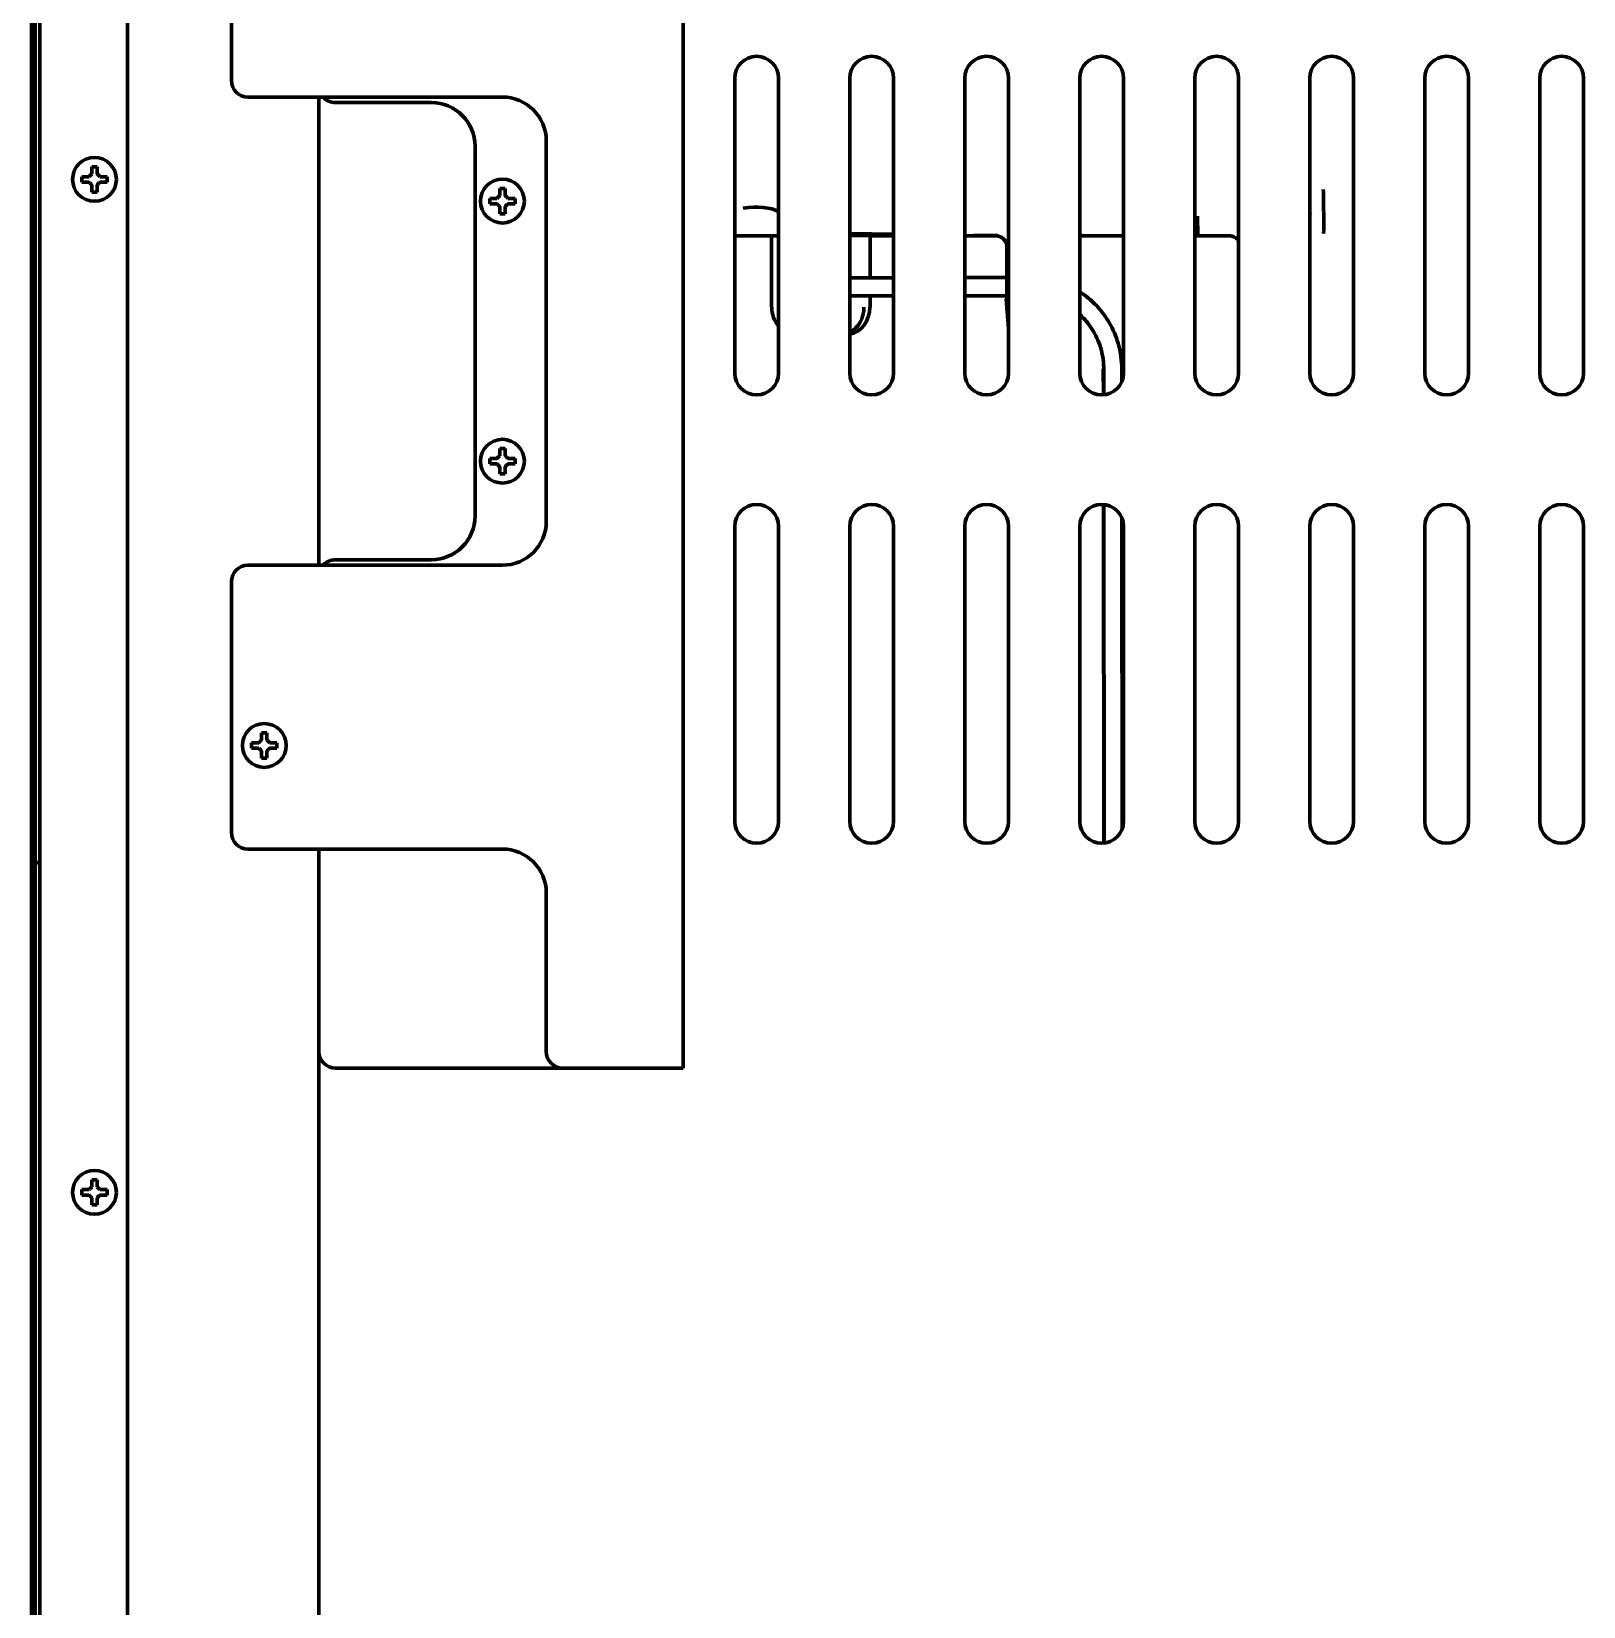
# Model space of a CAD drawing. Header units: inches. Extents: x -3055 to 7244, y 299 to 5591.
# Drawn here: x 2795.6 to 3079, y 4700.7 to 4988.4 of the extents above; entities that cross this region are included whole.
import ezdxf

# ---------------------------------------------------------------- set-up
doc = ezdxf.new("R2010")
doc.units = ezdxf.units.IN

msp = doc.modelspace()

# ---------------------------------------------------------------- linework, layer by layer
at = {"linetype": 'Continuous', "lineweight": 70}
for p, q in [((2914.62, 5422.37), (2914.62, 4799.06)), ((2795.62, 5327.86), (2795.62, 4836.6)), ((2796.3, 4837.6), (2796.3, 5327.52)), ((2797.12, 4513.56), (2797.12, 5327.12)), ((2813.12, 4527.4), (2813.12, 5322.04)), ((2832.12, 5039.24), (2832.12, 4979.4)), ((2924.04, 4925.99), (2924.04, 4979.85)), ((2932.04, 4979.85), (2932.04, 4925.99)), ((2945.04, 4925.99), (2945.04, 4979.85)), ((2953.04, 4979.85), (2953.04, 4925.99)), ((2966.04, 4925.99), (2966.04, 4979.85)), ((2974.04, 4979.85), (2974.04, 4925.99)), ((2987.04, 4925.99), (2987.04, 4979.85)), ((2995.04, 4979.85), (2995.04, 4925.99)), ((3008.04, 4925.99), (3008.04, 4979.85)), ((3016.04, 4979.85), (3016.04, 4925.99)), ((3029.04, 4925.99), (3029.04, 4979.85)), ((3037.04, 4979.85), (3037.04, 4925.99)), ((3050.04, 4925.99), (3050.04, 4979.85)), ((3058.04, 4979.85), (3058.04, 4925.99)), ((3071.04, 4925.99), (3071.04, 4979.85)), ((3079.04, 4979.85), (3079.04, 4925.99)), ((2835.12, 4976.4), (2881.62, 4976.4)), ((2848.12, 4890.9), (2848.12, 4976.39)), ((2851.12, 4975.4), (2868.62, 4975.4)), ((2889.62, 4968.4), (2889.62, 4898.9)), ((2876.62, 4899.9), (2876.62, 4967.4)), ((2804.82, 4961.36), (2804.82, 4961.86)), ((2804.82, 4960.86), (2804.82, 4961.36)), ((2809.42, 4961.86), (2809.42, 4961.36)), ((2809.42, 4961.36), (2809.42, 4960.86)), ((2879.32, 4957.4), (2879.32, 4957.9)), ((2879.32, 4956.9), (2879.32, 4957.4)), ((2883.92, 4957.9), (2883.92, 4957.4)), ((2883.92, 4957.4), (2883.92, 4956.9)), ((2924.73, 4951.06), (2924.04, 4951.06)), ((2925.61, 4951.06), (2924.72, 4951.06)), ((2930.73, 4951.06), (2925.62, 4951.06)), ((2930.73, 4951.07), (2930.73, 4938.06)), ((2930.96, 4951.08), (2932.04, 4951.08)), ((2953.04, 4951.39), (2945.04, 4951.47)), ((2945.04, 4951.1), (2946.95, 4951.1)), ((2947.64, 4951.09), (2948.46, 4951.06)), ((2953.04, 4951.06), (2948.46, 4951.06)), ((2948.8, 4943.4), (2948.8, 4951.06)), ((2972.1, 4951.1), (2967.62, 4951.1)), ((2971.72, 4951.06), (2967.62, 4951.06)), ((2987.55, 4951.1), (2987.04, 4951.1)), ((2987.55, 4951.06), (2987.04, 4951.06)), ((2995.04, 4951.06), (2991.87, 4951.06)), ((3008.62, 4951.06), (3008.04, 4951.06)), ((3014.37, 4951.06), (3012.08, 4951.06)), ((3029.12, 4951.06), (3029.04, 4951.06)), ((2973.72, 4949.06), (2973.72, 4939.56)), ((2953.04, 4943.41), (2945.04, 4943.4)), ((2973.72, 4943.43), (2966.04, 4943.42)), ((2945.04, 4940.1), (2953.04, 4940.11)), ((2948.8, 4940.09), (2953.04, 4940.1)), ((2948.8, 4938.06), (2948.8, 4940.1)), ((2966.04, 4940.12), (2973.72, 4940.13)), ((2966.04, 4940.11), (2973.72, 4940.12)), ((2974.04, 4939.56), (2973.62, 4939.56)), ((2973.62, 4939.56), (2974.04, 4934.1)), ((2948.72, 4938.06), (2948.8, 4938.06)), ((2991.35, 4926.79), (2991.36, 4922)), ((2991.42, 4926.8), (2991.42, 4922)), ((2994.72, 4924.42), (2994.72, 4926.8)), ((2879.32, 4909.9), (2879.32, 4910.4)), ((2883.92, 4910.4), (2883.92, 4909.9)), ((2879.32, 4909.4), (2879.32, 4909.9)), ((2883.92, 4909.9), (2883.92, 4909.4)), ((2991.38, 4901.97), (2991.45, 4840.15)), ((2991.45, 4901.96), (2991.52, 4840.16)), ((2994.81, 4842.8), (2994.75, 4899.48)), ((2924.04, 4844.13), (2924.04, 4897.99)), ((2932.04, 4897.99), (2932.04, 4844.13)), ((2945.04, 4844.13), (2945.04, 4897.99)), ((2953.04, 4897.99), (2953.04, 4844.13)), ((2966.04, 4844.13), (2966.04, 4897.99)), ((2974.04, 4897.99), (2974.04, 4844.13)), ((2987.04, 4844.13), (2987.04, 4897.99)), ((2995.04, 4897.99), (2995.04, 4844.13)), ((3008.04, 4844.13), (3008.04, 4897.99)), ((3016.04, 4897.99), (3016.04, 4844.13)), ((3029.04, 4844.13), (3029.04, 4897.99)), ((3037.04, 4897.99), (3037.04, 4844.13)), ((3050.04, 4844.13), (3050.04, 4897.99)), ((3058.04, 4897.99), (3058.04, 4844.13)), ((3071.04, 4844.13), (3071.04, 4897.99)), ((3079.04, 4897.99), (3079.04, 4844.13)), ((2881.62, 4890.9), (2835.12, 4890.9)), ((2851.12, 4891.9), (2868.62, 4891.9)), ((2832.12, 4887.9), (2832.12, 4842.06)), ((2835.82, 4857.98), (2835.82, 4858.48)), ((2840.42, 4858.48), (2840.42, 4857.98)), ((2835.82, 4857.48), (2835.82, 4857.98)), ((2840.42, 4857.98), (2840.42, 4857.48)), ((2835.12, 4839.06), (2881.62, 4839.06)), ((2848.12, 4512.62), (2848.12, 4839.08)), ((2795.62, 4836.6), (2796.24, 4836.6)), ((2795.62, 4836.6), (2795.62, 4836.6)), ((2795.62, 4836.56), (2796.24, 4836.56)), ((2795.62, 4836.56), (2795.62, 4836.56)), ((2795.62, 4836.56), (2795.62, 4349.76)), ((2797.12, 4836.6), (2796.24, 4836.6)), ((2797.12, 4836.56), (2796.24, 4836.56)), ((2796.3, 4352.76), (2796.3, 4835.56)), ((2889.62, 4831.06), (2889.62, 4802.06)), ((2892.62, 4799.06), (2851.12, 4799.06)), ((2892.62, 4799.06), (2908.62, 4799.06)), ((2914.62, 4799.06), (2908.62, 4799.06)), ((2804.82, 4776.36), (2804.82, 4776.86)), ((2804.82, 4775.86), (2804.82, 4776.36)), ((2809.42, 4776.86), (2809.42, 4776.36)), ((2809.42, 4776.36), (2809.42, 4775.86))]:
    msp.add_line(p, q, dxfattribs=at)
for centre in [(2807.12, 4961.36), (2881.62, 4957.4), (2881.62, 4909.9), (2838.12, 4857.98), (2807.12, 4776.36)]:
    msp.add_circle(centre, 4, dxfattribs=at)
for centre, radius, start, end in [((2928.04, 4979.85), 4, 0, 180), ((2949.04, 4979.85), 4, 0, 180), ((2970.04, 4979.85), 4, 0, 180), ((2991.04, 4979.85), 4, 0, 180), ((3012.04, 4979.85), 4, 0, 180), ((3033.04, 4979.85), 4, 0, 180), ((3054.04, 4979.85), 4, 0, 180), ((3075.04, 4979.85), 4, 0, 180), ((2835.12, 4979.4), 3, 180, 270), ((2851.12, 4978.4), 3, 221.8416, 270), ((2881.62, 4968.4), 8, 0, 90), ((2868.62, 4967.4), 8, 0, 90), ((2928.04, 4925.99), 4, 180, 0), ((2949.04, 4925.99), 4, 180, 0), ((2970.04, 4925.99), 4, 180, 0), ((2991.04, 4925.99), 4, 180, 0), ((3012.04, 4925.99), 4, 180, 0), ((3033.04, 4925.99), 4, 180, 0), ((3054.04, 4925.99), 4, 180, 0), ((3075.04, 4925.99), 4, 180, 0), ((2928.04, 4897.99), 4, 0, 180), ((2949.04, 4897.99), 4, 0, 180), ((2970.04, 4897.99), 4, 0, 180), ((2991.04, 4897.99), 4, 0, 180), ((3012.04, 4897.99), 4, 0, 180), ((3033.04, 4897.99), 4, 0, 180), ((3054.04, 4897.99), 4, 0, 180), ((3075.04, 4897.99), 4, 0, 180), ((2868.62, 4899.9), 8, 270, 0), ((2881.62, 4898.9), 8, 270, 0), ((2835.12, 4887.9), 3, 90, 180), ((2851.12, 4888.9), 3, 90, 138.1894), ((2928.04, 4844.13), 4, 180, 0), ((2949.04, 4844.13), 4, 180, 0), ((2970.04, 4844.13), 4, 180, 0), ((2991.04, 4844.13), 4, 180, 0), ((3012.04, 4844.13), 4, 180, 0), ((3033.04, 4844.13), 4, 180, 0), ((3054.04, 4844.13), 4, 180, 0), ((3075.04, 4844.13), 4, 180, 0), ((2835.12, 4842.06), 3, 180, 270), ((2881.62, 4831.06), 8, 0, 90), ((2851.12, 4802.06), 3, 180, 270), ((2892.62, 4802.06), 3, 180, 270)]:
    msp.add_arc(centre, radius, start, end, dxfattribs=at)
for centre, major_axis, ratio, start_param, end_param in [((2925.39, 4952.78), (7.88, 1.37), 0.409272, 0.499195, 1.479494), ((3029.35, 4951.06), (-7.55, 2.66), 0.500494, 4.902287, 4.928069), ((2931.23, 4951.07), (0.5, -0.005), 0.017453, 2.142303, 3.141746), ((2947.22, 4951.09), (0.5, -0.005), 0.017453, 0.571506, 2.142303), ((2935.02, 4938.06), (0, -5), 0.841178, 4.712389, 5.495676), ((2944.51, 4938.06), (0, 5), 0.841178, 3.267085, 4.712389), ((2943.43, 4938.06), (0, -5), 0.841178, 0.392282, 1.570796), ((2796.24, 4837.6), (0, -1), 0.052336, 0, 1.570796), ((2796.24, 4835.56), (0, -1), 0.052336, 1.570796, 3.141593)]:
    msp.add_ellipse(centre, major_axis=major_axis, ratio=ratio, start_param=start_param, end_param=end_param, dxfattribs=at)
for points, degree in [([(2806.12, 4961.86), (2806.14, 4961.89), (2806.19, 4961.93), (2806.26, 4962.01), (2806.33, 4962.08), (2806.4, 4962.15), (2806.48, 4962.22), (2806.55, 4962.29), (2806.59, 4962.34), (2806.62, 4962.36)], 3), ([(2806.62, 4962.36), (2806.62, 4962.42), (2806.62, 4962.53), (2806.62, 4962.69), (2806.62, 4962.85), (2806.62, 4963), (2806.62, 4963.15), (2806.62, 4963.31), (2806.62, 4963.48), (2806.62, 4963.6), (2806.62, 4963.66)], 3), ([(2806.62, 4963.66), (2806.79, 4963.66), (2807.12, 4963.66), (2807.45, 4963.66), (2807.62, 4963.66)], 3), ([(2807.62, 4962.36), (2807.64, 4962.34), (2807.7, 4962.29), (2807.77, 4962.21), (2807.84, 4962.14), (2807.91, 4962.07), (2807.98, 4962), (2808.05, 4961.93), (2808.1, 4961.89), (2808.12, 4961.86)], 3), ([(2806.12, 4960.86), (2806.06, 4960.86), (2805.96, 4960.86), (2805.79, 4960.86), (2805.64, 4960.86), (2805.48, 4960.86), (2805.33, 4960.86), (2805.17, 4960.86), (2805.01, 4960.86), (2804.88, 4960.86), (2804.82, 4960.86)], 3), ([(2806.62, 4960.36), (2806.59, 4960.39), (2806.54, 4960.44), (2806.47, 4960.51), (2806.4, 4960.59), (2806.33, 4960.66), (2806.26, 4960.73), (2806.19, 4960.79), (2806.14, 4960.84), (2806.12, 4960.86)], 3), ([(2807.62, 4959.06), (2807.45, 4959.06), (2807.12, 4959.06), (2806.79, 4959.06), (2806.62, 4959.06)], 3), ([(2808.12, 4960.86), (2808.09, 4960.84), (2808.05, 4960.79), (2807.98, 4960.72), (2807.9, 4960.65), (2807.83, 4960.58), (2807.76, 4960.51), (2807.69, 4960.43), (2807.64, 4960.39), (2807.62, 4960.36)], 3), ([(2807.62, 4960.36), (2807.62, 4960.31), (2807.62, 4960.2), (2807.62, 4960.04), (2807.62, 4959.88), (2807.62, 4959.73), (2807.62, 4959.57), (2807.62, 4959.42), (2807.62, 4959.25), (2807.62, 4959.13), (2807.62, 4959.06)], 3), ([(2808.12, 4961.86), (2808.17, 4961.86), (2808.28, 4961.86), (2808.44, 4961.86), (2808.6, 4961.86), (2808.76, 4961.86), (2808.91, 4961.86), (2809.07, 4961.86), (2809.23, 4961.86), (2809.35, 4961.86), (2809.42, 4961.86)], 3), ([(2881.12, 4958.4), (2881.12, 4958.46), (2881.12, 4958.56), (2881.12, 4958.73), (2881.12, 4958.89), (2881.12, 4959.04), (2881.12, 4959.19), (2881.12, 4959.35), (2881.12, 4959.51), (2881.12, 4959.64), (2881.12, 4959.7)], 3), ([(2881.12, 4959.7), (2881.29, 4959.7), (2881.62, 4959.7), (2881.95, 4959.7), (2882.12, 4959.7)], 3), ([(2880.62, 4956.9), (2880.56, 4956.9), (2880.46, 4956.9), (2880.29, 4956.9), (2880.14, 4956.9), (2879.98, 4956.9), (2879.83, 4956.9), (2879.67, 4956.9), (2879.51, 4956.9), (2879.38, 4956.9), (2879.32, 4956.9)], 3), ([(2880.62, 4957.9), (2880.64, 4957.93), (2880.69, 4957.97), (2880.76, 4958.04), (2880.83, 4958.12), (2880.9, 4958.19), (2880.98, 4958.26), (2881.05, 4958.33), (2881.09, 4958.38), (2881.12, 4958.4)], 3), ([(2881.12, 4956.4), (2881.09, 4956.43), (2881.04, 4956.48), (2880.97, 4956.55), (2880.9, 4956.62), (2880.83, 4956.69), (2880.76, 4956.76), (2880.69, 4956.83), (2880.64, 4956.88), (2880.62, 4956.9)], 3), ([(2882.12, 4958.4), (2882.14, 4958.38), (2882.2, 4958.32), (2882.27, 4958.25), (2882.34, 4958.18), (2882.41, 4958.11), (2882.48, 4958.04), (2882.55, 4957.97), (2882.6, 4957.93), (2882.62, 4957.9)], 3), ([(2882.62, 4956.9), (2882.59, 4956.88), (2882.55, 4956.83), (2882.48, 4956.76), (2882.4, 4956.69), (2882.33, 4956.62), (2882.26, 4956.55), (2882.19, 4956.47), (2882.14, 4956.43), (2882.12, 4956.4)], 3), ([(2882.12, 4956.4), (2882.12, 4956.35), (2882.12, 4956.24), (2882.12, 4956.08), (2882.12, 4955.92), (2882.12, 4955.76), (2882.12, 4955.61), (2882.12, 4955.46), (2882.12, 4955.29), (2882.12, 4955.17), (2882.12, 4955.1)], 3), ([(2882.62, 4957.9), (2882.67, 4957.9), (2882.78, 4957.9), (2882.94, 4957.9), (2883.1, 4957.9), (2883.26, 4957.9), (2883.41, 4957.9), (2883.57, 4957.9), (2883.73, 4957.9), (2883.85, 4957.9), (2883.92, 4957.9)], 3), ([(2882.12, 4955.1), (2881.95, 4955.1), (2881.62, 4955.1), (2881.29, 4955.1), (2881.12, 4955.1)], 3), ([(3029.04, 4955.02), (3029.11, 4955.1), (3029.18, 4955.19), (3029.24, 4955.27)], 3), ([(3008.62, 4951.06), (3008.62, 4951.65)], 1), ([(2880.62, 4910.4), (2880.64, 4910.43), (2880.69, 4910.47), (2880.76, 4910.55), (2880.83, 4910.62), (2880.9, 4910.69), (2880.98, 4910.76), (2881.05, 4910.83), (2881.09, 4910.88), (2881.12, 4910.9)], 3), ([(2881.12, 4910.9), (2881.12, 4910.96), (2881.12, 4911.07), (2881.12, 4911.23), (2881.12, 4911.39), (2881.12, 4911.54), (2881.12, 4911.69), (2881.12, 4911.85), (2881.12, 4912.02), (2881.12, 4912.14), (2881.12, 4912.2)], 3), ([(2881.12, 4912.2), (2881.29, 4912.2), (2881.62, 4912.2), (2881.95, 4912.2), (2882.12, 4912.2)], 3), ([(2882.12, 4910.9), (2882.14, 4910.88), (2882.2, 4910.83), (2882.27, 4910.75), (2882.34, 4910.68), (2882.41, 4910.61), (2882.48, 4910.54), (2882.55, 4910.47), (2882.6, 4910.43), (2882.62, 4910.4)], 3), ([(2882.62, 4910.4), (2882.67, 4910.4), (2882.78, 4910.4), (2882.94, 4910.4), (2883.1, 4910.4), (2883.26, 4910.4), (2883.41, 4910.4), (2883.57, 4910.4), (2883.73, 4910.4), (2883.85, 4910.4), (2883.92, 4910.4)], 3), ([(2880.62, 4909.4), (2880.56, 4909.4), (2880.46, 4909.4), (2880.29, 4909.4), (2880.14, 4909.4), (2879.98, 4909.4), (2879.83, 4909.4), (2879.67, 4909.4), (2879.51, 4909.4), (2879.38, 4909.4), (2879.32, 4909.4)], 3), ([(2881.12, 4908.9), (2881.09, 4908.93), (2881.04, 4908.98), (2880.97, 4909.05), (2880.9, 4909.13), (2880.83, 4909.2), (2880.76, 4909.27), (2880.69, 4909.33), (2880.64, 4909.38), (2880.62, 4909.4)], 3), ([(2882.12, 4907.6), (2881.95, 4907.6), (2881.62, 4907.6), (2881.29, 4907.6), (2881.12, 4907.6)], 3), ([(2882.62, 4909.4), (2882.59, 4909.38), (2882.55, 4909.33), (2882.48, 4909.26), (2882.4, 4909.19), (2882.33, 4909.12), (2882.26, 4909.05), (2882.19, 4908.97), (2882.14, 4908.93), (2882.12, 4908.9)], 3), ([(2882.12, 4908.9), (2882.12, 4908.85), (2882.12, 4908.74), (2882.12, 4908.58), (2882.12, 4908.42), (2882.12, 4908.27), (2882.12, 4908.11), (2882.12, 4907.96), (2882.12, 4907.79), (2882.12, 4907.67), (2882.12, 4907.6)], 3), ([(2837.12, 4858.48), (2837.14, 4858.51), (2837.19, 4858.55), (2837.26, 4858.63), (2837.33, 4858.7), (2837.4, 4858.77), (2837.48, 4858.84), (2837.55, 4858.91), (2837.59, 4858.96), (2837.62, 4858.98)], 3), ([(2837.62, 4858.98), (2837.62, 4859.04), (2837.62, 4859.15), (2837.62, 4859.31), (2837.62, 4859.47), (2837.62, 4859.62), (2837.62, 4859.77), (2837.62, 4859.93), (2837.62, 4860.1), (2837.62, 4860.22), (2837.62, 4860.28)], 3), ([(2837.62, 4860.28), (2837.79, 4860.28), (2838.12, 4860.28), (2838.45, 4860.28), (2838.62, 4860.28)], 3), ([(2838.62, 4858.98), (2838.64, 4858.96), (2838.7, 4858.91), (2838.77, 4858.83), (2838.84, 4858.76), (2838.91, 4858.69), (2838.98, 4858.62), (2839.05, 4858.55), (2839.1, 4858.51), (2839.12, 4858.48)], 3), ([(2839.12, 4858.48), (2839.17, 4858.48), (2839.28, 4858.48), (2839.44, 4858.48), (2839.6, 4858.48), (2839.76, 4858.48), (2839.91, 4858.48), (2840.07, 4858.48), (2840.23, 4858.48), (2840.35, 4858.48), (2840.42, 4858.48)], 3), ([(2837.12, 4857.48), (2837.06, 4857.48), (2836.96, 4857.48), (2836.79, 4857.48), (2836.64, 4857.48), (2836.48, 4857.48), (2836.33, 4857.48), (2836.17, 4857.48), (2836.01, 4857.48), (2835.88, 4857.48), (2835.82, 4857.48)], 3), ([(2837.62, 4856.98), (2837.59, 4857.01), (2837.54, 4857.06), (2837.47, 4857.13), (2837.4, 4857.21), (2837.33, 4857.28), (2837.26, 4857.35), (2837.19, 4857.41), (2837.14, 4857.46), (2837.12, 4857.48)], 3), ([(2838.62, 4855.68), (2838.45, 4855.68), (2838.12, 4855.68), (2837.79, 4855.68), (2837.62, 4855.68)], 3), ([(2839.12, 4857.48), (2839.09, 4857.46), (2839.05, 4857.41), (2838.98, 4857.34), (2838.9, 4857.27), (2838.83, 4857.2), (2838.76, 4857.13), (2838.69, 4857.05), (2838.64, 4857.01), (2838.62, 4856.98)], 3), ([(2838.62, 4856.98), (2838.62, 4856.93), (2838.62, 4856.82), (2838.62, 4856.66), (2838.62, 4856.5), (2838.62, 4856.35), (2838.62, 4856.19), (2838.62, 4856.04), (2838.62, 4855.87), (2838.62, 4855.75), (2838.62, 4855.68)], 3), ([(2806.62, 4777.36), (2806.62, 4777.42), (2806.62, 4777.53), (2806.62, 4777.69), (2806.62, 4777.85), (2806.62, 4778), (2806.62, 4778.15), (2806.62, 4778.31), (2806.62, 4778.48), (2806.62, 4778.6), (2806.62, 4778.66)], 3), ([(2806.62, 4778.66), (2806.79, 4778.66), (2807.12, 4778.66), (2807.45, 4778.66), (2807.62, 4778.66)], 3), ([(2806.12, 4775.86), (2806.06, 4775.86), (2805.96, 4775.86), (2805.79, 4775.86), (2805.64, 4775.86), (2805.48, 4775.86), (2805.33, 4775.86), (2805.17, 4775.86), (2805.01, 4775.86), (2804.88, 4775.86), (2804.82, 4775.86)], 3), ([(2806.12, 4776.86), (2806.14, 4776.89), (2806.19, 4776.93), (2806.26, 4777.01), (2806.33, 4777.08), (2806.4, 4777.15), (2806.48, 4777.22), (2806.55, 4777.29), (2806.59, 4777.34), (2806.62, 4777.36)], 3), ([(2806.62, 4775.36), (2806.59, 4775.39), (2806.54, 4775.44), (2806.47, 4775.51), (2806.4, 4775.59), (2806.33, 4775.66), (2806.26, 4775.73), (2806.19, 4775.79), (2806.14, 4775.84), (2806.12, 4775.86)], 3), ([(2807.62, 4777.36), (2807.64, 4777.34), (2807.7, 4777.29), (2807.77, 4777.21), (2807.84, 4777.14), (2807.91, 4777.07), (2807.98, 4777), (2808.05, 4776.93), (2808.1, 4776.89), (2808.12, 4776.86)], 3), ([(2808.12, 4775.86), (2808.09, 4775.84), (2808.05, 4775.79), (2807.98, 4775.72), (2807.9, 4775.65), (2807.83, 4775.58), (2807.76, 4775.51), (2807.69, 4775.43), (2807.64, 4775.39), (2807.62, 4775.36)], 3), ([(2807.62, 4775.36), (2807.62, 4775.31), (2807.62, 4775.2), (2807.62, 4775.04), (2807.62, 4774.88), (2807.62, 4774.73), (2807.62, 4774.57), (2807.62, 4774.42), (2807.62, 4774.25), (2807.62, 4774.13), (2807.62, 4774.06)], 3), ([(2808.12, 4776.86), (2808.17, 4776.86), (2808.28, 4776.86), (2808.44, 4776.86), (2808.6, 4776.86), (2808.76, 4776.86), (2808.91, 4776.86), (2809.07, 4776.86), (2809.23, 4776.86), (2809.35, 4776.86), (2809.42, 4776.86)], 3), ([(2807.62, 4774.06), (2807.45, 4774.06), (2807.12, 4774.06), (2806.79, 4774.06), (2806.62, 4774.06)], 3)]:
    msp.add_open_spline(points, degree=degree, dxfattribs=at)
for points, knots in [([(2807.62, 4963.66), (2807.62, 4963.46), (2807.62, 4963.25), (2807.62, 4962.93), (2807.62, 4962.82), (2807.62, 4962.59), (2807.62, 4962.48), (2807.62, 4962.36)], [0, 0, 0, 0, 0.5, 0.5, 0.75, 0.75, 1, 1, 1, 1]), ([(2804.82, 4961.86), (2805.02, 4961.86), (2805.23, 4961.86), (2805.56, 4961.86), (2805.67, 4961.86), (2805.89, 4961.86), (2806, 4961.86), (2806.12, 4961.86)], [0, 0, 0, 0, 0.5, 0.5, 0.75, 0.75, 1, 1, 1, 1]), ([(2806.62, 4959.06), (2806.62, 4959.27), (2806.62, 4959.48), (2806.62, 4959.8), (2806.62, 4959.91), (2806.62, 4960.13), (2806.62, 4960.25), (2806.62, 4960.36)], [0, 0, 0, 0, 0.5, 0.5, 0.75, 0.75, 1, 1, 1, 1]), ([(2809.42, 4960.86), (2809.22, 4960.86), (2809.01, 4960.86), (2808.68, 4960.86), (2808.57, 4960.86), (2808.35, 4960.86), (2808.23, 4960.86), (2808.12, 4960.86)], [0, 0, 0, 0, 0.5, 0.5, 0.75, 0.75, 1, 1, 1, 1]), ([(2882.12, 4959.7), (2882.12, 4959.5), (2882.12, 4959.29), (2882.12, 4958.96), (2882.12, 4958.85), (2882.12, 4958.63), (2882.12, 4958.52), (2882.12, 4958.4)], [0, 0, 0, 0, 0.5, 0.5, 0.75, 0.75, 1, 1, 1, 1]), ([(3031.52, 4959.54), (3031.52, 4959.47), (3031.52, 4959.4), (3031.52, 4959.33), (3031.53, 4959.31), (3031.53, 4959.3), (3031.53, 4959.28), (3031.53, 4959.23), (3031.53, 4959.05), (3031.53, 4958.89), (3031.54, 4958.5), (3031.55, 4957.99), (3031.56, 4957.49), (3031.57, 4957.12), (3031.57, 4956.99), (3031.57, 4956.81), (3031.57, 4956.75), (3031.57, 4956.62), (3031.58, 4956.56), (3031.58, 4956.26), (3031.58, 4956.02), (3031.59, 4955.57), (3031.59, 4955.34), (3031.6, 4954.91), (3031.6, 4954.7), (3031.6, 4954.45), (3031.6, 4954.4), (3031.6, 4954.3), (3031.6, 4954.15), (3031.6, 4954.01), (3031.6, 4953.73), (3031.61, 4953.38), (3031.6, 4953.06), (3031.6, 4952.84), (3031.6, 4952.77), (3031.6, 4952.67), (3031.6, 4952.63), (3031.6, 4952.57), (3031.6, 4952.54), (3031.6, 4952.38), (3031.6, 4952.26), (3031.59, 4952.06), (3031.59, 4951.97), (3031.59, 4951.81), (3031.58, 4951.74), (3031.58, 4951.67), (3031.58, 4951.66), (3031.58, 4951.64), (3031.58, 4951.6), (3031.57, 4951.57), (3031.57, 4951.53), (3031.56, 4951.51), (3031.56, 4951.51)], [0, 0, 0, 0, 0.015625, 0.017578, 0.017578, 0.019531, 0.019531, 0.023438, 0.03125, 0.0625, 0.0625, 0.125, 0.1875, 0.1875, 0.21875, 0.21875, 0.234375, 0.234375, 0.25, 0.25, 0.3125, 0.3125, 0.375, 0.375, 0.4375, 0.4375, 0.453125, 0.453125, 0.46875, 0.5, 0.5, 0.5625, 0.625, 0.625, 0.65625, 0.65625, 0.671875, 0.671875, 0.6875, 0.6875, 0.75, 0.75, 0.8125, 0.8125, 0.875, 0.875, 0.890625, 0.890625, 0.90625, 0.9375, 0.9375, 1, 1, 1, 1]), ([(2879.32, 4957.9), (2879.52, 4957.9), (2879.73, 4957.9), (2880.06, 4957.9), (2880.17, 4957.9), (2880.39, 4957.9), (2880.5, 4957.9), (2880.62, 4957.9)], [0, 0, 0, 0, 0.5, 0.5, 0.75, 0.75, 1, 1, 1, 1]), ([(2881.12, 4955.1), (2881.12, 4955.31), (2881.12, 4955.51), (2881.12, 4955.84), (2881.12, 4955.95), (2881.12, 4956.17), (2881.12, 4956.29), (2881.12, 4956.4)], [0, 0, 0, 0, 0.5, 0.5, 0.75, 0.75, 1, 1, 1, 1]), ([(2883.92, 4956.9), (2883.72, 4956.9), (2883.51, 4956.9), (2883.18, 4956.9), (2883.07, 4956.9), (2882.85, 4956.9), (2882.73, 4956.9), (2882.62, 4956.9)], [0, 0, 0, 0, 0.5, 0.5, 0.75, 0.75, 1, 1, 1, 1]), ([(3008.62, 4951.65), (3008.62, 4951.65), (3008.62, 4951.67), (3008.62, 4951.76), (3008.61, 4951.82), (3008.61, 4951.97), (3008.61, 4952.06), (3008.6, 4952.28), (3008.6, 4952.41), (3008.59, 4952.68), (3008.58, 4952.84), (3008.57, 4953.16), (3008.57, 4953.33), (3008.56, 4953.69), (3008.55, 4953.88), (3008.54, 4954.26), (3008.53, 4954.45), (3008.53, 4954.65)], [0, 0, 0, 0, 0.125, 0.125, 0.25, 0.25, 0.375, 0.375, 0.5, 0.5, 0.625, 0.625, 0.75, 0.75, 0.875, 0.875, 1, 1, 1, 1]), ([(2967.62, 4951.06), (2967.61, 4951.06), (2967.58, 4951.06), (2967.55, 4951.06), (2967.51, 4951.06), (2967.48, 4951.06), (2967.44, 4951.06), (2967.41, 4951.06), (2967.37, 4951.06), (2967.33, 4951.06), (2967.3, 4951.06), (2967.26, 4951.06), (2967.23, 4951.06), (2967.19, 4951.06), (2967.16, 4951.06), (2967.12, 4951.06), (2967.08, 4951.06), (2967.05, 4951.06), (2967.01, 4951.06), (2966.98, 4951.06), (2966.94, 4951.06), (2966.91, 4951.06), (2966.87, 4951.06), (2966.83, 4951.06), (2966.8, 4951.06), (2966.76, 4951.06), (2966.73, 4951.06), (2966.69, 4951.06), (2966.66, 4951.06), (2966.62, 4951.06), (2966.58, 4951.06), (2966.55, 4951.06), (2966.51, 4951.06), (2966.48, 4951.06), (2966.44, 4951.06), (2966.41, 4951.06), (2966.28, 4951.06), (2966.15, 4951.06), (2966.04, 4951.06), (2966.03, 4951.06)], [0, 0, 0, 0, 0.021895, 0.043808, 0.065739, 0.087688, 0.109656, 0.131643, 0.153648, 0.175674, 0.197718, 0.219783, 0.241868, 0.263974, 0.2861, 0.308247, 0.330415, 0.352605, 0.374816, 0.397049, 0.419305, 0.441582, 0.463882, 0.486204, 0.508549, 0.530917, 0.553308, 0.575723, 0.59816, 0.620622, 0.643107, 0.665615, 0.688148, 0.710705, 0.733286, 0.755891, 0.778521, 0.974966, 1, 1, 1, 1]), ([(2971.72, 4951.06), (2971.85, 4951.06), (2971.98, 4951.05), (2972.17, 4951.01), (2972.24, 4951), (2972.33, 4950.97), (2972.36, 4950.96), (2972.42, 4950.94), (2972.45, 4950.92), (2972.61, 4950.86), (2972.72, 4950.8), (2972.86, 4950.71), (2972.9, 4950.68), (2972.94, 4950.65), (2972.96, 4950.63), (2972.97, 4950.62), (2973.04, 4950.57), (2973.09, 4950.52), (2973.22, 4950.39), (2973.31, 4950.28), (2973.4, 4950.15), (2973.42, 4950.12), (2973.45, 4950.06), (2973.47, 4950.04), (2973.51, 4949.95), (2973.57, 4949.83), (2973.61, 4949.71), (2973.64, 4949.61), (2973.65, 4949.58), (2973.67, 4949.52), (2973.67, 4949.49), (2973.69, 4949.39), (2973.7, 4949.33), (2973.71, 4949.23), (2973.72, 4949.18), (2973.72, 4949.13), (2973.72, 4949.1), (2973.72, 4949.08), (2973.72, 4949.06)], [0, 0, 0, 0, 0.125, 0.125, 0.1875, 0.1875, 0.21875, 0.21875, 0.25, 0.25, 0.375, 0.375, 0.40625, 0.421875, 0.421875, 0.4375, 0.4375, 0.5, 0.5, 0.625, 0.625, 0.65625, 0.65625, 0.6875, 0.6875, 0.75, 0.8125, 0.8125, 0.84375, 0.84375, 0.875, 0.875, 0.9375, 0.9375, 0.96875, 0.984375, 0.984375, 1, 1, 1, 1]), ([(2991.87, 4951.06), (2991.87, 4951.06), (2991.86, 4951.06), (2991.84, 4951.06), (2991.82, 4951.06), (2991.81, 4951.06), (2991.79, 4951.06), (2991.77, 4951.06), (2991.75, 4951.06), (2991.73, 4951.06), (2991.72, 4951.06), (2991.7, 4951.06), (2991.68, 4951.06), (2991.66, 4951.06), (2991.64, 4951.06), (2991.62, 4951.06), (2991.6, 4951.06), (2991.58, 4951.06), (2991.57, 4951.06), (2991.55, 4951.06), (2991.53, 4951.06), (2991.51, 4951.06), (2991.49, 4951.06), (2991.47, 4951.06), (2991.45, 4951.06), (2991.43, 4951.06), (2991.4, 4951.06), (2991.38, 4951.06), (2991.36, 4951.06), (2991.34, 4951.06), (2991.32, 4951.06), (2991.3, 4951.06), (2991.28, 4951.06), (2991.26, 4951.06), (2991.24, 4951.06), (2991.21, 4951.06), (2991.19, 4951.06), (2991.17, 4951.06), (2991.15, 4951.06), (2991.13, 4951.06), (2991.1, 4951.06), (2991.08, 4951.06), (2991.06, 4951.06), (2991.04, 4951.06), (2991.01, 4951.06), (2990.99, 4951.06), (2990.97, 4951.06), (2990.95, 4951.06), (2990.92, 4951.06), (2990.9, 4951.06), (2990.88, 4951.06), (2990.85, 4951.06), (2990.83, 4951.06), (2990.81, 4951.06), (2990.78, 4951.06), (2990.76, 4951.06), (2990.73, 4951.06), (2990.71, 4951.06), (2990.69, 4951.06), (2990.66, 4951.06), (2990.64, 4951.06), (2990.61, 4951.06), (2990.59, 4951.06), (2990.57, 4951.06), (2990.54, 4951.06), (2990.52, 4951.06), (2990.49, 4951.06), (2990.47, 4951.06), (2990.44, 4951.06), (2990.42, 4951.06), (2990.39, 4951.06), (2990.37, 4951.06), (2990.34, 4951.06), (2990.32, 4951.06), (2990.29, 4951.06), (2990.27, 4951.06), (2990.24, 4951.06), (2990.22, 4951.06), (2990.19, 4951.06), (2990.17, 4951.06), (2990.14, 4951.06), (2990.12, 4951.06), (2990.09, 4951.06), (2990.07, 4951.06), (2990.04, 4951.06), (2990.02, 4951.06), (2989.9, 4951.06), (2989.7, 4951.06), (2989.4, 4951.06), (2989.1, 4951.06), (2988.87, 4951.06), (2988.72, 4951.06), (2988.65, 4951.06), (2988.58, 4951.06), (2988.52, 4951.06), (2988.45, 4951.06), (2988.38, 4951.06), (2988.31, 4951.06), (2988.24, 4951.06), (2988.17, 4951.06), (2988.1, 4951.06), (2988.03, 4951.06), (2987.96, 4951.06), (2987.89, 4951.06), (2987.82, 4951.06), (2987.75, 4951.06), (2987.68, 4951.06), (2987.61, 4951.06), (2987.57, 4951.06), (2987.55, 4951.06)], [0, 0, 0, 0, 0.006388, 0.012765, 0.019131, 0.025487, 0.031832, 0.038167, 0.044492, 0.050807, 0.057112, 0.063407, 0.069692, 0.075967, 0.082233, 0.088489, 0.094736, 0.100974, 0.107202, 0.113421, 0.11963, 0.125831, 0.132023, 0.138205, 0.144379, 0.150543, 0.156699, 0.162846, 0.168984, 0.175113, 0.181234, 0.187346, 0.193449, 0.199543, 0.205629, 0.211707, 0.217775, 0.223835, 0.229887, 0.23593, 0.241964, 0.24799, 0.254008, 0.260017, 0.266017, 0.272009, 0.277992, 0.283967, 0.289933, 0.295891, 0.30184, 0.307781, 0.313713, 0.319636, 0.325551, 0.331457, 0.337355, 0.343244, 0.349124, 0.354996, 0.360859, 0.366713, 0.372559, 0.378396, 0.384224, 0.390043, 0.395854, 0.401656, 0.407449, 0.413233, 0.419008, 0.424774, 0.430531, 0.436279, 0.442019, 0.447749, 0.45347, 0.459182, 0.464885, 0.470579, 0.476264, 0.48194, 0.487606, 0.493263, 0.498911, 0.50455, 0.51018, 0.573392, 0.635867, 0.697592, 0.758559, 0.772216, 0.785843, 0.79944, 0.813006, 0.826543, 0.84005, 0.853529, 0.866978, 0.8804, 0.893793, 0.907159, 0.920498, 0.933811, 0.947098, 0.960359, 0.973597, 0.98681, 1, 1, 1, 1]), ([(3012.08, 4951.06), (3012.07, 4951.06), (3012.05, 4951.06), (3012.02, 4951.06), (3011.99, 4951.06), (3011.96, 4951.06), (3011.93, 4951.06), (3011.9, 4951.06), (3011.87, 4951.06), (3011.84, 4951.06), (3011.81, 4951.06), (3011.78, 4951.06), (3011.75, 4951.06), (3011.72, 4951.06), (3011.69, 4951.06), (3011.66, 4951.06), (3011.63, 4951.06), (3011.6, 4951.06), (3011.57, 4951.06), (3011.54, 4951.06), (3011.51, 4951.06), (3011.49, 4951.06), (3011.46, 4951.06), (3011.43, 4951.06), (3011.4, 4951.06), (3011.37, 4951.06), (3011.34, 4951.06), (3011.31, 4951.06), (3011.28, 4951.06), (3011.25, 4951.06), (3011.22, 4951.06), (3011.19, 4951.06), (3011.16, 4951.06), (3011.13, 4951.06), (3011.11, 4951.06), (3011.08, 4951.06), (3011.05, 4951.06), (3011.02, 4951.06), (3010.99, 4951.06), (3010.96, 4951.06), (3010.93, 4951.06), (3010.9, 4951.06), (3010.88, 4951.06), (3010.85, 4951.06), (3010.82, 4951.06), (3010.79, 4951.06), (3010.76, 4951.06), (3010.73, 4951.06), (3010.7, 4951.06), (3010.68, 4951.06), (3010.65, 4951.06), (3010.62, 4951.06), (3010.59, 4951.06), (3010.56, 4951.06), (3010.53, 4951.06), (3010.51, 4951.06), (3010.48, 4951.06), (3010.45, 4951.06), (3010.42, 4951.06), (3010.39, 4951.06), (3010.37, 4951.06), (3010.34, 4951.06), (3010.31, 4951.06), (3010.28, 4951.06), (3010.25, 4951.06), (3010.23, 4951.06), (3010.2, 4951.06), (3010.16, 4951.06), (3010.11, 4951.06), (3010.06, 4951.06), (3010, 4951.06), (3009.95, 4951.06), (3009.89, 4951.06), (3009.84, 4951.06), (3009.79, 4951.06), (3009.74, 4951.06), (3009.68, 4951.06), (3009.63, 4951.06), (3009.59, 4951.06), (3009.54, 4951.06), (3009.49, 4951.06), (3009.44, 4951.06), (3009.39, 4951.06), (3009.35, 4951.06), (3009.3, 4951.06), (3009.26, 4951.06), (3009.22, 4951.06), (3009.17, 4951.06), (3009.13, 4951.06), (3009.09, 4951.06), (3009.05, 4951.06), (3009.01, 4951.06), (3008.97, 4951.06), (3008.93, 4951.06), (3008.89, 4951.06), (3008.86, 4951.06), (3008.82, 4951.06), (3008.78, 4951.06), (3008.75, 4951.06), (3008.72, 4951.06), (3008.68, 4951.06), (3008.65, 4951.06), (3008.63, 4951.06), (3008.62, 4951.06)], [0, 0, 0, 0, 0.00723, 0.01445, 0.021662, 0.028866, 0.036062, 0.04325, 0.050432, 0.057607, 0.064775, 0.071939, 0.079097, 0.08625, 0.093399, 0.100543, 0.107685, 0.114823, 0.121958, 0.129092, 0.136223, 0.143353, 0.150482, 0.157611, 0.16474, 0.171869, 0.178999, 0.18613, 0.193263, 0.200398, 0.207535, 0.214676, 0.221819, 0.228967, 0.236119, 0.243276, 0.250438, 0.257605, 0.264779, 0.271959, 0.279145, 0.286339, 0.293541, 0.300751, 0.307969, 0.315197, 0.322433, 0.32968, 0.336936, 0.344204, 0.351482, 0.358772, 0.366074, 0.373387, 0.380714, 0.388054, 0.395407, 0.402774, 0.410155, 0.417551, 0.424961, 0.432388, 0.43983, 0.447288, 0.454762, 0.462254, 0.469763, 0.47729, 0.492896, 0.508423, 0.523876, 0.539258, 0.55457, 0.569818, 0.585005, 0.600133, 0.615207, 0.63023, 0.645205, 0.660136, 0.675027, 0.689881, 0.704703, 0.719495, 0.734261, 0.749006, 0.763732, 0.778445, 0.793147, 0.807842, 0.822535, 0.837228, 0.851926, 0.866633, 0.881352, 0.896087, 0.910842, 0.925621, 0.940427, 0.955265, 0.970137, 0.985047, 1, 1, 1, 1]), ([(3014.37, 4951.06), (3014.46, 4951.06), (3014.56, 4951.06), (3014.75, 4951.03), (3014.84, 4951.01), (3014.97, 4950.97), (3015, 4950.96), (3015.12, 4950.92), (3015.21, 4950.88), (3015.38, 4950.79), (3015.46, 4950.74), (3015.57, 4950.67), (3015.59, 4950.65), (3015.69, 4950.57), (3015.76, 4950.5), (3015.89, 4950.36), (3015.95, 4950.28), (3016.02, 4950.19), (3016.03, 4950.17), (3016.04, 4950.16)], [0, 0, 0, 0, 0.145139, 0.145139, 0.2899, 0.2899, 0.339732, 0.339732, 0.484872, 0.484872, 0.629636, 0.629636, 0.679464, 0.679464, 0.824614, 0.824614, 0.969391, 0.969391, 1, 1, 1, 1]), ([(2994.72, 4926.8), (2994.72, 4927.54), (2994.58, 4929.59), (2993.72, 4932.92), (2991.81, 4936.47), (2989.47, 4939.06), (2987.77, 4940.34), (2987.1, 4940.77)], [0, 0, 0, 0, 0.132573, 0.373572, 0.614973, 0.856376, 1, 1, 1, 1]), ([(2987.1, 4936.61), (2987.74, 4936.03), (2989.12, 4934.49), (2990.69, 4931.62), (2991.34, 4928.84), (2991.42, 4927.23), (2991.42, 4926.8)], [0, 0, 0, 0, 0.233573, 0.558852, 0.88413, 1, 1, 1, 1]), ([(2879.32, 4910.4), (2879.52, 4910.4), (2879.73, 4910.4), (2880.06, 4910.4), (2880.17, 4910.4), (2880.39, 4910.4), (2880.5, 4910.4), (2880.62, 4910.4)], [0, 0, 0, 0, 0.5, 0.5, 0.75, 0.75, 1, 1, 1, 1]), ([(2882.12, 4912.2), (2882.12, 4912), (2882.12, 4911.79), (2882.12, 4911.47), (2882.12, 4911.36), (2882.12, 4911.13), (2882.12, 4911.02), (2882.12, 4910.9)], [0, 0, 0, 0, 0.5, 0.5, 0.75, 0.75, 1, 1, 1, 1]), ([(2881.12, 4907.6), (2881.12, 4907.81), (2881.12, 4908.02), (2881.12, 4908.34), (2881.12, 4908.45), (2881.12, 4908.67), (2881.12, 4908.79), (2881.12, 4908.9)], [0, 0, 0, 0, 0.5, 0.5, 0.75, 0.75, 1, 1, 1, 1]), ([(2883.92, 4909.4), (2883.72, 4909.4), (2883.51, 4909.4), (2883.18, 4909.4), (2883.07, 4909.4), (2882.85, 4909.4), (2882.73, 4909.4), (2882.62, 4909.4)], [0, 0, 0, 0, 0.5, 0.5, 0.75, 0.75, 1, 1, 1, 1]), ([(2835.82, 4858.48), (2836.02, 4858.48), (2836.23, 4858.48), (2836.56, 4858.48), (2836.67, 4858.48), (2836.89, 4858.48), (2837, 4858.48), (2837.12, 4858.48)], [0, 0, 0, 0, 0.5, 0.5, 0.75, 0.75, 1, 1, 1, 1]), ([(2838.62, 4860.28), (2838.62, 4860.08), (2838.62, 4859.87), (2838.62, 4859.55), (2838.62, 4859.44), (2838.62, 4859.21), (2838.62, 4859.1), (2838.62, 4858.98)], [0, 0, 0, 0, 0.5, 0.5, 0.75, 0.75, 1, 1, 1, 1]), ([(2837.62, 4855.68), (2837.62, 4855.89), (2837.62, 4856.1), (2837.62, 4856.42), (2837.62, 4856.53), (2837.62, 4856.75), (2837.62, 4856.87), (2837.62, 4856.98)], [0, 0, 0, 0, 0.5, 0.5, 0.75, 0.75, 1, 1, 1, 1]), ([(2840.42, 4857.48), (2840.22, 4857.48), (2840.01, 4857.48), (2839.68, 4857.48), (2839.57, 4857.48), (2839.35, 4857.48), (2839.23, 4857.48), (2839.12, 4857.48)], [0, 0, 0, 0, 0.5, 0.5, 0.75, 0.75, 1, 1, 1, 1]), ([(2807.62, 4778.66), (2807.62, 4778.46), (2807.62, 4778.25), (2807.62, 4777.93), (2807.62, 4777.82), (2807.62, 4777.59), (2807.62, 4777.48), (2807.62, 4777.36)], [0, 0, 0, 0, 0.5, 0.5, 0.75, 0.75, 1, 1, 1, 1]), ([(2804.82, 4776.86), (2805.02, 4776.86), (2805.23, 4776.86), (2805.56, 4776.86), (2805.67, 4776.86), (2805.89, 4776.86), (2806, 4776.86), (2806.12, 4776.86)], [0, 0, 0, 0, 0.5, 0.5, 0.75, 0.75, 1, 1, 1, 1]), ([(2806.62, 4774.06), (2806.62, 4774.27), (2806.62, 4774.48), (2806.62, 4774.8), (2806.62, 4774.91), (2806.62, 4775.13), (2806.62, 4775.25), (2806.62, 4775.36)], [0, 0, 0, 0, 0.5, 0.5, 0.75, 0.75, 1, 1, 1, 1]), ([(2809.42, 4775.86), (2809.22, 4775.86), (2809.01, 4775.86), (2808.68, 4775.86), (2808.57, 4775.86), (2808.35, 4775.86), (2808.23, 4775.86), (2808.12, 4775.86)], [0, 0, 0, 0, 0.5, 0.5, 0.75, 0.75, 1, 1, 1, 1])]:
    msp.add_open_spline(points, degree=3, knots=knots, dxfattribs=at)

doc.saveas('drawing.dxf')
